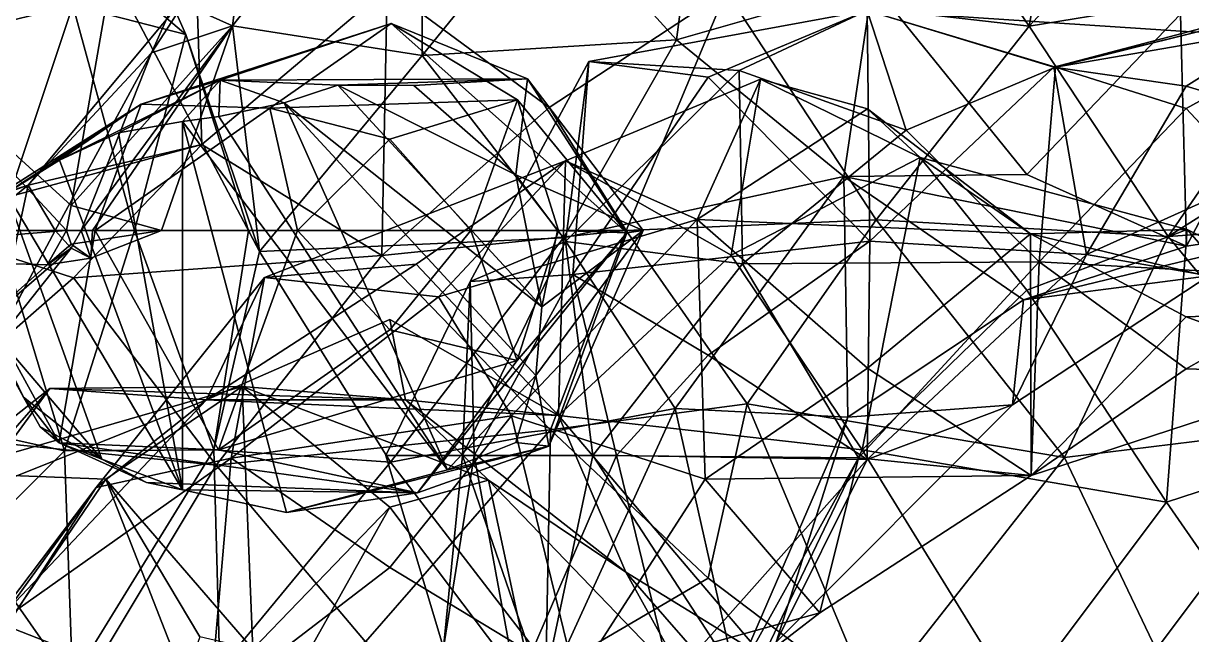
# Model space of a CAD drawing. Extents: x 290034 to 295698, y 4553723 to 4561693.
# Drawn here: x 293507.4 to 293599.8, y 4559142.2 to 4559190.6 of the extents above; entities that cross this region are included whole.
import ezdxf

# ---------------------------------------------------------------- set-up
doc = ezdxf.new("R2010")
doc.units = 0
doc.layers.add('Au_ppm_Pref_-_0_2', color=7, linetype='CONTINUOUS')

msp = doc.modelspace()

# ---------------------------------------------------------------- linework, layer by layer
at = {"layer": 'Au_ppm_Pref_-_0_2'}
for points in [[(293496.499, 4559188.431, 1809.307), (293498.77, 4559211.288, 1805.851), (293511.336, 4559191.997, 1805.574)], [(293496.695, 4559189.394, 1789.51), (293514.424, 4559194.701, 1793.31), (293499.327, 4559211.008, 1793.332)], [(293559.083, 4559189.278, 1791.577), (293549.005, 4559200.433, 1790.545), (293561.83, 4559210.377, 1788.068)], [(293561.83, 4559210.377, 1788.068), (293574.599, 4559193.739, 1788.627), (293559.083, 4559189.278, 1791.577)], [(293511.336, 4559191.997, 1805.574), (293511.322, 4559209.913, 1799.605), (293520.28, 4559189.714, 1799.615)], [(293514.424, 4559194.701, 1793.31), (293520.28, 4559189.714, 1799.615), (293511.322, 4559209.913, 1799.605)], [(293523.95, 4559190.404, 1788.198), (293538.943, 4559209.372, 1787.615), (293538.969, 4559188.036, 1791.144)], [(293538.943, 4559209.372, 1787.615), (293523.95, 4559190.404, 1788.198), (293526.105, 4559207.431, 1780.646)], [(293538.943, 4559209.372, 1787.615), (293549.005, 4559200.433, 1790.545), (293538.969, 4559188.036, 1791.144)], [(293586.997, 4559190.367, 1771.539), (293574.406, 4559208.803, 1771.701), (293563.029, 4559193.148, 1768.929)], [(293586.997, 4559190.367, 1771.539), (293589.677, 4559205.379, 1773.021), (293574.406, 4559208.803, 1771.701)], [(293517.554, 4559188.255, 1781.797), (293526.105, 4559207.431, 1780.646), (293523.95, 4559190.404, 1788.198)], [(293517.554, 4559188.255, 1781.797), (293521.103, 4559193.772, 1775.59), (293526.105, 4559207.431, 1780.646)], [(293586.997, 4559190.367, 1771.539), (293612.244, 4559194.524, 1772.08), (293602.257, 4559206.877, 1772.247)], [(293586.997, 4559190.367, 1771.539), (293602.257, 4559206.877, 1772.247), (293589.677, 4559205.379, 1773.021)], [(293559.083, 4559189.278, 1791.577), (293538.969, 4559188.036, 1791.144), (293549.005, 4559200.433, 1790.545)], [(293511.208, 4559176.183, 1788.401), (293514.424, 4559194.701, 1793.31), (293496.695, 4559189.394, 1789.51)], [(293511.208, 4559176.183, 1788.401), (293523.95, 4559190.404, 1788.198), (293514.424, 4559194.701, 1793.31)], [(293520.28, 4559189.714, 1799.615), (293514.424, 4559194.701, 1793.31), (293526.098, 4559172.531, 1794.004)], [(293523.95, 4559190.404, 1788.198), (293526.098, 4559172.531, 1794.004), (293514.424, 4559194.701, 1793.31)], [(293507.801, 4559177.77, 1776.417), (293521.103, 4559193.772, 1775.59), (293517.554, 4559188.255, 1781.797)], [(293507.801, 4559177.77, 1776.417), (293521.524, 4559181.007, 1768.723), (293521.103, 4559193.772, 1775.59)], [(293536.189, 4559193.414, 1769.19), (293521.103, 4559193.772, 1775.59), (293521.524, 4559181.007, 1768.723)], [(293572.319, 4559178.468, 1794.699), (293559.083, 4559189.278, 1791.577), (293574.599, 4559193.739, 1788.627)], [(293572.319, 4559178.468, 1794.699), (293574.599, 4559193.739, 1788.627), (293586.803, 4559178.617, 1789.212)], [(293598.977, 4559191.32, 1787.748), (293586.803, 4559178.617, 1789.212), (293574.599, 4559193.739, 1788.627)], [(293586.997, 4559190.367, 1771.539), (293597.992, 4559173.711, 1770.805), (293612.244, 4559194.524, 1772.08)], [(293612.001, 4559182.57, 1773.065), (293612.244, 4559194.524, 1772.08), (293597.992, 4559173.711, 1770.805)], [(293535.785, 4559172.219, 1766.264), (293536.189, 4559193.414, 1769.19), (293521.524, 4559181.007, 1768.723)], [(293549.005, 4559183.93, 1766.672), (293536.189, 4559193.414, 1769.19), (293535.785, 4559172.219, 1766.264)], [(293563.029, 4559193.148, 1768.929), (293536.189, 4559193.414, 1769.19), (293549.005, 4559183.93, 1766.672)], [(293555.1, 4559174.19, 1767.046), (293563.029, 4559193.148, 1768.929), (293549.005, 4559183.93, 1766.672)], [(293563.029, 4559193.148, 1768.929), (293555.1, 4559174.19, 1767.046), (293574.88, 4559175.03, 1768.329)], [(293574.88, 4559175.03, 1768.329), (293586.997, 4559190.367, 1771.539), (293563.029, 4559193.148, 1768.929)], [(293600.193, 4559189.899, 1823.415), (293588.954, 4559187.131, 1818.045), (293611.213, 4559193, 1817.396)], [(293588.954, 4559187.131, 1818.045), (293599.402, 4559185.625, 1813.622), (293611.213, 4559193, 1817.396)], [(293598.977, 4559191.32, 1787.748), (293610.139, 4559193.255, 1794.055), (293599.436, 4559172.953, 1793.243)], [(293599.402, 4559185.625, 1813.622), (293612.421, 4559181.724, 1810.713), (293611.213, 4559193, 1817.396)], [(293610.139, 4559193.255, 1794.055), (293611.83, 4559174.821, 1799.792), (293599.436, 4559172.953, 1793.243)], [(293505.359, 4559174.19, 1808.737), (293496.499, 4559188.431, 1809.307), (293511.336, 4559191.997, 1805.574)], [(293516.203, 4559174.19, 1804.395), (293505.359, 4559174.19, 1808.737), (293511.336, 4559191.997, 1805.574)], [(293516.203, 4559174.19, 1804.395), (293511.336, 4559191.997, 1805.574), (293520.28, 4559189.714, 1799.615)], [(293574.175, 4559191.613, 1823.455), (293564.04, 4559186.849, 1828.741), (293552.148, 4559187.564, 1823.373)], [(293574.175, 4559191.613, 1823.455), (293552.148, 4559187.564, 1823.373), (293561.605, 4559186.333, 1819.325)], [(293574.378, 4559173.336, 1817.635), (293574.175, 4559191.613, 1823.455), (293561.605, 4559186.333, 1819.325)], [(293577.257, 4559182.145, 1830.525), (293564.04, 4559186.849, 1828.741), (293574.175, 4559191.613, 1823.455)], [(293574.378, 4559173.336, 1817.635), (293588.954, 4559187.131, 1818.045), (293574.175, 4559191.613, 1823.455)], [(293589.087, 4559187.126, 1828.761), (293577.257, 4559182.145, 1830.525), (293574.175, 4559191.613, 1823.455)], [(293589.087, 4559187.126, 1828.761), (293574.175, 4559191.613, 1823.455), (293600.193, 4559189.899, 1823.415)], [(293588.954, 4559187.131, 1818.045), (293600.193, 4559189.899, 1823.415), (293574.175, 4559191.613, 1823.455)], [(293598.977, 4559191.32, 1787.748), (293599.436, 4559172.953, 1793.243), (293586.803, 4559178.617, 1789.212)], [(293589.087, 4559187.126, 1828.761), (293612.787, 4559191.211, 1829.164), (293599.402, 4559183.856, 1832.534)], [(293612.787, 4559191.211, 1829.164), (293589.087, 4559187.126, 1828.761), (293600.193, 4559189.899, 1823.415)], [(293612.787, 4559191.211, 1829.164), (293612.005, 4559170.371, 1835.275), (293599.402, 4559183.856, 1832.534)], [(293511.208, 4559176.183, 1788.401), (293518.347, 4559174.19, 1791.102), (293523.95, 4559190.404, 1788.198)], [(293512.894, 4559174.19, 1787.737), (293511.986, 4559174.19, 1787.37), (293523.95, 4559190.404, 1788.198)], [(293511.986, 4559174.19, 1787.37), (293517.554, 4559188.255, 1781.797), (293523.95, 4559190.404, 1788.198)], [(293518.347, 4559174.19, 1791.102), (293512.894, 4559174.19, 1787.737), (293523.95, 4559190.404, 1788.198)], [(293516.732, 4559184.196, 1912.463), (293536.523, 4559190.581, 1912.429), (293522.984, 4559186.083, 1917.865)], [(293536.523, 4559190.581, 1912.429), (293516.732, 4559184.196, 1912.463), (293526.914, 4559183.868, 1907.772)], [(293536.523, 4559190.581, 1912.429), (293547.309, 4559186.208, 1917.268), (293522.984, 4559186.083, 1917.865)], [(293523.95, 4559190.404, 1788.198), (293538.969, 4559188.036, 1791.144), (293526.098, 4559172.531, 1794.004)], [(293526.914, 4559183.868, 1907.772), (293546.514, 4559184.545, 1907.837), (293536.523, 4559190.581, 1912.429)], [(293546.514, 4559184.545, 1907.837), (293555.173, 4559173.997, 1911.748), (293536.523, 4559190.581, 1912.429)], [(293536.523, 4559190.581, 1912.429), (293555.173, 4559173.997, 1911.748), (293547.309, 4559186.208, 1917.268)], [(293586.997, 4559190.367, 1771.539), (293574.88, 4559175.03, 1768.329), (293597.992, 4559173.711, 1770.805)], [(293486.072, 4559172.214, 1787.631), (293510.833, 4559174.19, 1787.913), (293496.695, 4559189.394, 1789.51)], [(293511.208, 4559176.183, 1788.401), (293496.695, 4559189.394, 1789.51), (293510.833, 4559174.19, 1787.913)], [(293516.203, 4559174.19, 1804.395), (293520.28, 4559189.714, 1799.615), (293525.235, 4559174.19, 1799.615)], [(293525.235, 4559174.19, 1799.615), (293520.28, 4559189.714, 1799.615), (293526.098, 4559172.531, 1794.004)], [(293550.158, 4559173.621, 1793.264), (293538.969, 4559188.036, 1791.144), (293559.083, 4559189.278, 1791.577)], [(293550.158, 4559173.621, 1793.264), (293559.083, 4559189.278, 1791.577), (293572.319, 4559178.468, 1794.699)], [(293509.927, 4559174.19, 1781.797), (293507.801, 4559177.77, 1776.417), (293517.554, 4559188.255, 1781.797)], [(293509.927, 4559174.19, 1781.797), (293517.554, 4559188.255, 1781.797), (293511.986, 4559174.19, 1787.37)], [(293550.158, 4559173.621, 1793.264), (293526.098, 4559172.531, 1794.004), (293538.969, 4559188.036, 1791.144)], [(293550.319, 4559173.308, 1829.056), (293542.765, 4559170.159, 1823.373), (293552.148, 4559187.564, 1823.373)], [(293552.148, 4559187.564, 1823.373), (293542.765, 4559170.159, 1823.373), (293550.901, 4559170.702, 1818.385)], [(293550.319, 4559173.308, 1829.056), (293552.148, 4559187.564, 1823.373), (293564.04, 4559186.849, 1828.741)], [(293552.148, 4559187.564, 1823.373), (293550.901, 4559170.702, 1818.385), (293561.605, 4559186.333, 1819.325)], [(293550.319, 4559173.308, 1829.056), (293564.04, 4559186.849, 1828.741), (293564.304, 4559171.547, 1833.098)], [(293574.378, 4559173.336, 1817.635), (293561.605, 4559186.333, 1819.325), (293550.901, 4559170.702, 1818.385)], [(293564.304, 4559171.547, 1833.098), (293564.04, 4559186.849, 1828.741), (293577.257, 4559182.145, 1830.525)], [(293574.378, 4559173.336, 1817.635), (293591.525, 4559172.298, 1812.147), (293588.954, 4559187.131, 1818.045)], [(293577.257, 4559182.145, 1830.525), (293589.087, 4559187.126, 1828.761), (293587.782, 4559171.717, 1834.324)], [(293589.087, 4559187.126, 1828.761), (293599.402, 4559183.856, 1832.534), (293587.782, 4559171.717, 1834.324)], [(293588.954, 4559187.131, 1818.045), (293591.525, 4559172.298, 1812.147), (293599.402, 4559185.625, 1813.622)], [(293514.94, 4559181.922, 1918.514), (293510.273, 4559179.769, 1917.743), (293522.984, 4559186.083, 1917.865)], [(293510.273, 4559179.769, 1917.743), (293516.732, 4559184.196, 1912.463), (293522.984, 4559186.083, 1917.865)], [(293522.984, 4559186.083, 1917.865), (293520, 4559182.824, 1919.175), (293514.94, 4559181.922, 1918.514)], [(293522.984, 4559186.083, 1917.865), (293522.873, 4559183.22, 1919.624), (293520, 4559182.824, 1919.175)], [(293522.984, 4559186.083, 1917.865), (293528.055, 4559184.312, 1920.479), (293522.873, 4559183.22, 1919.624)], [(293532.303, 4559185.71, 1920.866), (293522.984, 4559186.083, 1917.865), (293547.309, 4559186.208, 1917.268)], [(293522.984, 4559186.083, 1917.865), (293532.303, 4559185.71, 1920.866), (293528.055, 4559184.312, 1920.479)], [(293528.055, 4559184.312, 1920.479), (293532.303, 4559185.71, 1920.866), (293548.433, 4559168.138, 1921.334)], [(293538.317, 4559185.662, 1921.325), (293532.303, 4559185.71, 1920.866), (293547.309, 4559186.208, 1917.268)], [(293546.37, 4559178.594, 1921.633), (293532.303, 4559185.71, 1920.866), (293538.317, 4559185.662, 1921.325)], [(293548.433, 4559168.138, 1921.334), (293532.303, 4559185.71, 1920.866), (293546.37, 4559178.594, 1921.633)], [(293546.37, 4559178.594, 1921.633), (293538.317, 4559185.662, 1921.325), (293547.309, 4559186.208, 1917.268)], [(293546.37, 4559178.594, 1921.633), (293547.309, 4559186.208, 1917.268), (293556.444, 4559174.19, 1917.382)], [(293555.173, 4559173.997, 1911.748), (293556.444, 4559174.19, 1917.382), (293547.309, 4559186.208, 1917.268)], [(293565.737, 4559186.164, 1853.069), (293563.425, 4559172.234, 1857.498), (293550.302, 4559179.713, 1853.595)], [(293565.737, 4559186.164, 1853.069), (293550.302, 4559179.713, 1853.595), (293560.713, 4559175.065, 1846.867)], [(293574.204, 4559183.836, 1849.854), (293565.737, 4559186.164, 1853.069), (293560.713, 4559175.065, 1846.867)], [(293565.737, 4559186.164, 1853.069), (293578.365, 4559179.965, 1854.995), (293563.425, 4559172.234, 1857.498)], [(293578.365, 4559179.965, 1854.995), (293565.737, 4559186.164, 1853.069), (293574.204, 4559183.836, 1849.854)], [(293612.421, 4559181.724, 1810.713), (293599.402, 4559185.625, 1813.622), (293591.525, 4559172.298, 1812.147)], [(293546.514, 4559184.545, 1907.837), (293526.914, 4559183.868, 1907.772), (293536.406, 4559181.427, 1904.111)], [(293546.514, 4559184.545, 1907.837), (293536.406, 4559181.427, 1904.111), (293542.822, 4559174.19, 1903.499)], [(293549.744, 4559174.19, 1906.523), (293546.514, 4559184.545, 1907.837), (293542.822, 4559174.19, 1903.499)], [(293546.514, 4559184.545, 1907.837), (293549.744, 4559174.19, 1906.523), (293555.173, 4559173.997, 1911.748)], [(293516.732, 4559184.196, 1912.463), (293506.07, 4559177.154, 1916.965), (293501.005, 4559174.19, 1913.034)], [(293516.732, 4559184.196, 1912.463), (293501.005, 4559174.19, 1913.034), (293513.085, 4559174.19, 1906.768)], [(293516.732, 4559184.196, 1912.463), (293510.273, 4559179.769, 1917.743), (293506.07, 4559177.154, 1916.965)], [(293516.732, 4559184.196, 1912.463), (293513.085, 4559174.19, 1906.768), (293526.914, 4559183.868, 1907.772)], [(293529.095, 4559174.19, 1903.077), (293526.914, 4559183.868, 1907.772), (293513.085, 4559174.19, 1906.768)], [(293540.983, 4559155.229, 1918.715), (293522.873, 4559183.22, 1919.624), (293528.055, 4559184.312, 1920.479)], [(293529.095, 4559174.19, 1903.077), (293536.406, 4559181.427, 1904.111), (293526.914, 4559183.868, 1907.772)], [(293547.95, 4559162.714, 1920.602), (293528.055, 4559184.312, 1920.479), (293548.433, 4559168.138, 1921.334)], [(293540.983, 4559155.229, 1918.715), (293528.055, 4559184.312, 1920.479), (293547.95, 4559162.714, 1920.602)], [(293549.005, 4559183.93, 1766.672), (293535.785, 4559172.219, 1766.264), (293555.1, 4559174.19, 1767.046)], [(293574.204, 4559183.836, 1849.854), (293560.713, 4559175.065, 1846.867), (293587.106, 4559173.938, 1846.856)], [(293578.365, 4559179.965, 1854.995), (293574.204, 4559183.836, 1849.854), (293587.106, 4559173.938, 1846.856)], [(293612.005, 4559170.371, 1835.275), (293587.782, 4559171.717, 1834.324), (293599.402, 4559183.856, 1832.534)], [(293520, 4559182.824, 1919.175), (293520, 4559153.667, 1915.603), (293514.94, 4559181.922, 1918.514)], [(293520, 4559182.824, 1919.175), (293522.873, 4559183.22, 1919.624), (293540.983, 4559155.229, 1918.715)], [(293520, 4559153.667, 1915.603), (293520, 4559182.824, 1919.175), (293528.239, 4559151.847, 1916.527)], [(293528.239, 4559151.847, 1916.527), (293520, 4559182.824, 1919.175), (293540.983, 4559155.229, 1918.715)], [(293624.67, 4559175.599, 1771.929), (293612.001, 4559182.57, 1773.065), (293597.992, 4559173.711, 1770.805)], [(293514.94, 4559181.922, 1918.514), (293520, 4559153.667, 1915.603), (293510.273, 4559179.769, 1917.743)], [(293587.782, 4559171.717, 1834.324), (293564.304, 4559171.547, 1833.098), (293577.257, 4559182.145, 1830.525)], [(293591.525, 4559172.298, 1812.147), (293601.198, 4559170.589, 1805.647), (293612.421, 4559181.724, 1810.713)], [(293507.801, 4559177.77, 1776.417), (293498.257, 4559174.694, 1769.796), (293521.524, 4559181.007, 1768.723)], [(293511.381, 4559170.431, 1765.314), (293521.524, 4559181.007, 1768.723), (293498.257, 4559174.694, 1769.796)], [(293511.381, 4559170.431, 1765.314), (293535.785, 4559172.219, 1766.264), (293521.524, 4559181.007, 1768.723)], [(293529.095, 4559174.19, 1903.077), (293542.822, 4559174.19, 1903.499), (293536.406, 4559181.427, 1904.111)], [(293520, 4559153.667, 1915.603), (293506.07, 4559177.154, 1916.965), (293510.273, 4559179.769, 1917.743)], [(293573.768, 4559156.813, 1856.9), (293563.425, 4559172.234, 1857.498), (293578.365, 4559179.965, 1854.995)], [(293578.365, 4559179.965, 1854.995), (293586.803, 4559169.462, 1857.433), (293573.768, 4559156.813, 1856.9)], [(293599.502, 4559174.267, 1853.075), (293586.803, 4559169.462, 1857.433), (293578.365, 4559179.965, 1854.995)], [(293599.502, 4559174.267, 1853.075), (293578.365, 4559179.965, 1854.995), (293587.106, 4559173.938, 1846.856)], [(293540.273, 4559168.939, 1848.991), (293550.302, 4559179.713, 1853.595), (293526.501, 4559170.475, 1853.916)], [(293538.483, 4559171.534, 1857.144), (293526.501, 4559170.475, 1853.916), (293550.302, 4559179.713, 1853.595)], [(293538.483, 4559171.534, 1857.144), (293550.302, 4559179.713, 1853.595), (293549.759, 4559159.551, 1859.407)], [(293540.273, 4559168.939, 1848.991), (293560.713, 4559175.065, 1846.867), (293550.302, 4559179.713, 1853.595)], [(293549.759, 4559159.551, 1859.407), (293550.302, 4559179.713, 1853.595), (293563.425, 4559172.234, 1857.498)], [(293548.433, 4559168.138, 1921.334), (293546.37, 4559178.594, 1921.633), (293549.686, 4559174.19, 1921.695)], [(293549.686, 4559174.19, 1921.695), (293546.37, 4559178.594, 1921.633), (293556.444, 4559174.19, 1917.382)], [(293550.158, 4559173.621, 1793.264), (293572.319, 4559178.468, 1794.699), (293558.993, 4559160.108, 1796.152)], [(293572.648, 4559159.414, 1800.048), (293558.993, 4559160.108, 1796.152), (293572.319, 4559178.468, 1794.699)], [(293599.436, 4559172.953, 1793.243), (293572.319, 4559178.468, 1794.699), (293586.803, 4559178.617, 1789.212)], [(293586.551, 4559168.69, 1799.126), (293572.648, 4559159.414, 1800.048), (293572.319, 4559178.468, 1794.699)], [(293586.551, 4559168.69, 1799.126), (293572.319, 4559178.468, 1794.699), (293599.436, 4559172.953, 1793.243)], [(293498.609, 4559170.37, 1780.524), (293485.86, 4559170.033, 1775.492), (293507.801, 4559177.77, 1776.417)], [(293485.86, 4559170.033, 1775.492), (293498.257, 4559174.694, 1769.796), (293507.801, 4559177.77, 1776.417)], [(293505.063, 4559165.062, 1781.797), (293498.609, 4559170.37, 1780.524), (293507.801, 4559177.77, 1776.417)], [(293513.614, 4559156.089, 1915.205), (293503.752, 4559167.639, 1915.547), (293506.07, 4559177.154, 1916.965)], [(293505.063, 4559165.062, 1781.797), (293507.801, 4559177.77, 1776.417), (293509.927, 4559174.19, 1781.797)], [(293520, 4559153.667, 1915.603), (293513.614, 4559156.089, 1915.205), (293506.07, 4559177.154, 1916.965)], [(293518.347, 4559174.19, 1791.102), (293511.208, 4559176.183, 1788.401), (293510.833, 4559174.19, 1787.913)], [(293624.67, 4559175.599, 1771.929), (293597.992, 4559173.711, 1770.805), (293610.351, 4559158.752, 1771.49)], [(293497.366, 4559158.195, 1762.227), (293511.381, 4559170.431, 1765.314), (293498.257, 4559174.694, 1769.796)], [(293540.273, 4559168.939, 1848.991), (293546.045, 4559159.516, 1844.687), (293560.713, 4559175.065, 1846.867)], [(293561.354, 4559154.505, 1843.643), (293560.713, 4559175.065, 1846.867), (293546.045, 4559159.516, 1844.687)], [(293574.88, 4559175.03, 1768.329), (293555.1, 4559174.19, 1767.046), (293564.671, 4559160.461, 1767.11)], [(293587.106, 4559173.938, 1846.856), (293560.713, 4559175.065, 1846.867), (293574.204, 4559163.287, 1844.825)], [(293574.204, 4559163.287, 1844.825), (293560.713, 4559175.065, 1846.867), (293561.354, 4559154.505, 1843.643)], [(293574.88, 4559175.03, 1768.329), (293564.671, 4559160.461, 1767.11), (293589.8, 4559156.226, 1769.259)], [(293597.992, 4559173.711, 1770.805), (293574.88, 4559175.03, 1768.329), (293589.8, 4559156.226, 1769.259)], [(293586.551, 4559168.69, 1799.126), (293611.83, 4559174.821, 1799.792), (293601.198, 4559170.589, 1805.647)], [(293586.551, 4559168.69, 1799.126), (293599.436, 4559172.953, 1793.243), (293611.83, 4559174.821, 1799.792)], [(293597.87, 4559152.687, 1857.058), (293586.803, 4559169.462, 1857.433), (293599.502, 4559174.267, 1853.075)], [(293599.502, 4559174.267, 1853.075), (293587.106, 4559173.938, 1846.856), (293612.485, 4559167.824, 1846.218)], [(293599.502, 4559174.267, 1853.075), (293613.792, 4559157.883, 1853.67), (293597.87, 4559152.687, 1857.058)], [(293599.502, 4559174.267, 1853.075), (293612.485, 4559167.824, 1846.218), (293613.792, 4559157.883, 1853.67)], [(293486.072, 4559172.214, 1787.631), (293509.293, 4559171.483, 1787.737), (293510.833, 4559174.19, 1787.913)], [(293510.667, 4559156.738, 1805.457), (293495.706, 4559160.052, 1808.899), (293505.359, 4559174.19, 1808.737)], [(293507.433, 4559160.995, 1915.134), (293501.005, 4559174.19, 1913.034), (293503.752, 4559167.639, 1915.547)], [(293510.241, 4559157.378, 1912.251), (293501.005, 4559174.19, 1913.034), (293507.433, 4559160.995, 1915.134)], [(293513.085, 4559174.19, 1906.768), (293501.005, 4559174.19, 1913.034), (293510.241, 4559157.378, 1912.251)], [(293509.927, 4559174.19, 1781.797), (293511.208, 4559172.798, 1787.273), (293505.063, 4559165.062, 1781.797)], [(293516.203, 4559174.19, 1804.395), (293510.667, 4559156.738, 1805.457), (293505.359, 4559174.19, 1808.737)], [(293509.293, 4559171.483, 1787.737), (293511.208, 4559173.109, 1788.097), (293510.833, 4559174.19, 1787.913)], [(293509.927, 4559174.19, 1781.797), (293511.986, 4559174.19, 1787.37), (293511.208, 4559172.798, 1787.273)], [(293522.861, 4559156.83, 1907.451), (293513.085, 4559174.19, 1906.768), (293510.241, 4559157.378, 1912.251)], [(293516.203, 4559174.19, 1804.395), (293522.472, 4559156.823, 1799.34), (293510.667, 4559156.738, 1805.457)], [(293511.208, 4559173.109, 1788.097), (293518.347, 4559174.19, 1791.102), (293510.833, 4559174.19, 1787.913)], [(293512.758, 4559171.998, 1787.737), (293518.347, 4559174.19, 1791.102), (293511.208, 4559173.109, 1788.097)], [(293512.758, 4559171.998, 1787.737), (293511.208, 4559172.798, 1787.273), (293511.986, 4559174.19, 1787.37)], [(293512.758, 4559171.998, 1787.737), (293511.986, 4559174.19, 1787.37), (293512.894, 4559174.19, 1787.737)], [(293512.894, 4559174.19, 1787.737), (293518.347, 4559174.19, 1791.102), (293512.758, 4559171.998, 1787.737)], [(293529.095, 4559174.19, 1903.077), (293513.085, 4559174.19, 1906.768), (293522.861, 4559156.83, 1907.451)], [(293516.203, 4559174.19, 1804.395), (293525.235, 4559174.19, 1799.615), (293522.472, 4559156.823, 1799.34)], [(293522.472, 4559156.823, 1799.34), (293525.235, 4559174.19, 1799.615), (293526.098, 4559172.531, 1794.004)], [(293529.095, 4559174.19, 1903.077), (293522.861, 4559156.83, 1907.451), (293536.406, 4559166.324, 1903.901)], [(293550.158, 4559173.621, 1793.264), (293536.462, 4559155.839, 1793.219), (293526.098, 4559172.531, 1794.004)], [(293529.095, 4559174.19, 1903.077), (293536.406, 4559166.324, 1903.901), (293542.822, 4559174.19, 1903.499)], [(293555.1, 4559174.19, 1767.046), (293535.785, 4559172.219, 1766.264), (293549.122, 4559158.416, 1766.059)], [(293546.49, 4559163.904, 1907.848), (293542.822, 4559174.19, 1903.499), (293536.406, 4559166.324, 1903.901)], [(293550.158, 4559173.621, 1793.264), (293558.993, 4559160.108, 1796.152), (293536.462, 4559155.839, 1793.219)], [(293546.49, 4559163.904, 1907.848), (293538.597, 4559153.404, 1912.106), (293555.173, 4559173.997, 1911.748)], [(293538.597, 4559153.404, 1912.106), (293548.985, 4559157.118, 1918.868), (293555.173, 4559173.997, 1911.748)], [(293550.319, 4559173.308, 1829.056), (293552.458, 4559156.372, 1833.624), (293542.163, 4559156.372, 1828.252)], [(293550.319, 4559173.308, 1829.056), (293542.163, 4559156.372, 1828.252), (293542.765, 4559170.159, 1823.373)], [(293546.49, 4559163.904, 1907.848), (293549.744, 4559174.19, 1906.523), (293542.822, 4559174.19, 1903.499)], [(293555.173, 4559173.997, 1911.748), (293549.744, 4559174.19, 1906.523), (293546.49, 4559163.904, 1907.848)], [(293547.95, 4559162.714, 1920.602), (293548.433, 4559168.138, 1921.334), (293556.444, 4559174.19, 1917.382)], [(293548.985, 4559157.118, 1918.868), (293547.95, 4559162.714, 1920.602), (293556.444, 4559174.19, 1917.382)], [(293548.433, 4559168.138, 1921.334), (293549.686, 4559174.19, 1921.695), (293556.444, 4559174.19, 1917.382)], [(293556.444, 4559174.19, 1917.382), (293555.173, 4559173.997, 1911.748), (293548.985, 4559157.118, 1918.868)], [(293564.671, 4559160.461, 1767.11), (293555.1, 4559174.19, 1767.046), (293549.122, 4559158.416, 1766.059)], [(293550.319, 4559173.308, 1829.056), (293564.304, 4559171.547, 1833.098), (293552.458, 4559156.372, 1833.624)], [(293574.378, 4559173.336, 1817.635), (293550.901, 4559170.702, 1818.385), (293561.605, 4559164.314, 1814.786)], [(293574.378, 4559173.336, 1817.635), (293561.605, 4559164.314, 1814.786), (293574.188, 4559156.066, 1811.438)], [(293574.378, 4559173.336, 1817.635), (293574.188, 4559156.066, 1811.438), (293591.525, 4559172.298, 1812.147)], [(293587.159, 4559154.786, 1841.141), (293587.106, 4559173.938, 1846.856), (293574.204, 4559163.287, 1844.825)], [(293587.159, 4559154.786, 1841.141), (293599.402, 4559167.349, 1843.471), (293587.106, 4559173.938, 1846.856)], [(293612.485, 4559167.824, 1846.218), (293587.106, 4559173.938, 1846.856), (293599.402, 4559167.349, 1843.471)], [(293610.351, 4559158.752, 1771.49), (293597.992, 4559173.711, 1770.805), (293589.8, 4559156.226, 1769.259)], [(293498.609, 4559161.904, 1785.893), (293505.063, 4559165.062, 1781.797), (293511.208, 4559172.798, 1787.273)], [(293498.609, 4559161.904, 1785.893), (293511.208, 4559172.798, 1787.273), (293509.293, 4559171.483, 1787.737)], [(293509.293, 4559171.483, 1787.737), (293512.758, 4559171.998, 1787.737), (293511.208, 4559173.109, 1788.097)], [(293509.293, 4559171.483, 1787.737), (293511.208, 4559172.798, 1787.273), (293512.758, 4559171.998, 1787.737)], [(293536.462, 4559155.839, 1793.219), (293522.472, 4559156.823, 1799.34), (293526.098, 4559172.531, 1794.004)], [(293486.072, 4559172.214, 1787.631), (293498.609, 4559161.904, 1785.893), (293509.293, 4559171.483, 1787.737)], [(293522.659, 4559155.606, 1764.319), (293535.785, 4559172.219, 1766.264), (293511.381, 4559170.431, 1765.314)], [(293538.483, 4559171.534, 1857.144), (293521.902, 4559160.775, 1859.421), (293526.501, 4559170.475, 1853.916)], [(293521.902, 4559160.775, 1859.421), (293538.483, 4559171.534, 1857.144), (293549.759, 4559159.551, 1859.407)], [(293522.659, 4559155.606, 1764.319), (293549.122, 4559158.416, 1766.059), (293535.785, 4559172.219, 1766.264)], [(293573.768, 4559156.813, 1856.9), (293549.759, 4559159.551, 1859.407), (293563.425, 4559172.234, 1857.498)], [(293564.304, 4559171.547, 1833.098), (293573.487, 4559156.198, 1835.808), (293552.458, 4559156.372, 1833.624)], [(293587.782, 4559171.717, 1834.324), (293573.487, 4559156.198, 1835.808), (293564.304, 4559171.547, 1833.098)], [(293587.159, 4559154.786, 1841.141), (293573.487, 4559156.198, 1835.808), (293587.782, 4559171.717, 1834.324)], [(293574.188, 4559156.066, 1811.438), (293585.664, 4559160.398, 1805.958), (293591.525, 4559172.298, 1812.147)], [(293591.525, 4559172.298, 1812.147), (293585.664, 4559160.398, 1805.958), (293601.198, 4559170.589, 1805.647)], [(293587.159, 4559154.786, 1841.141), (293587.782, 4559171.717, 1834.324), (293599.402, 4559163.244, 1837.542)], [(293612.005, 4559170.371, 1835.275), (293599.402, 4559163.244, 1837.542), (293587.782, 4559171.717, 1834.324)], [(293550.901, 4559170.702, 1818.385), (293542.765, 4559170.159, 1823.373), (293543.076, 4559156.372, 1818.546)], [(293550.901, 4559170.702, 1818.385), (293543.076, 4559156.372, 1818.546), (293554.332, 4559156.372, 1814.005)], [(293550.901, 4559170.702, 1818.385), (293554.332, 4559156.372, 1814.005), (293561.605, 4559164.314, 1814.786)], [(293586.551, 4559168.69, 1799.126), (293601.198, 4559170.589, 1805.647), (293585.664, 4559160.398, 1805.958)], [(293522.659, 4559155.606, 1764.319), (293511.381, 4559170.431, 1765.314), (293497.366, 4559158.195, 1762.227)], [(293513.179, 4559153.837, 1853.492), (293526.501, 4559170.475, 1853.916), (293521.902, 4559160.775, 1859.421)], [(293513.179, 4559153.837, 1853.492), (293523.861, 4559156.171, 1847.172), (293526.501, 4559170.475, 1853.916)], [(293540.273, 4559168.939, 1848.991), (293526.501, 4559170.475, 1853.916), (293523.861, 4559156.171, 1847.172)], [(293543.076, 4559156.372, 1818.546), (293542.765, 4559170.159, 1823.373), (293536.1, 4559156.372, 1823.373)], [(293536.1, 4559156.372, 1823.373), (293542.765, 4559170.159, 1823.373), (293542.163, 4559156.372, 1828.252)], [(293612.005, 4559170.371, 1835.275), (293611.757, 4559162.838, 1841.191), (293599.402, 4559163.244, 1837.542)], [(293540.273, 4559168.939, 1848.991), (293523.861, 4559156.171, 1847.172), (293546.045, 4559159.516, 1844.687)], [(293586.551, 4559168.69, 1799.126), (293585.664, 4559160.398, 1805.958), (293572.648, 4559159.414, 1800.048)], [(293597.87, 4559152.687, 1857.058), (293573.768, 4559156.813, 1856.9), (293586.803, 4559169.462, 1857.433)], [(293612.485, 4559167.824, 1846.218), (293599.402, 4559167.349, 1843.471), (293611.757, 4559162.838, 1841.191)], [(293507.433, 4559160.995, 1915.134), (293503.752, 4559167.639, 1915.547), (293513.614, 4559156.089, 1915.205)], [(293536.406, 4559167.151, 1861.355), (293537.641, 4559160.773, 1865.358), (293521.902, 4559160.775, 1859.421)], [(293549.759, 4559159.551, 1859.407), (293536.406, 4559167.151, 1861.355), (293521.902, 4559160.775, 1859.421)], [(293536.406, 4559167.151, 1861.355), (293549.759, 4559159.551, 1859.407), (293537.641, 4559160.773, 1865.358)], [(293587.159, 4559154.786, 1841.141), (293611.757, 4559162.838, 1841.191), (293599.402, 4559167.349, 1843.471)], [(293522.861, 4559156.83, 1907.451), (293546.49, 4559163.904, 1907.848), (293536.406, 4559166.324, 1903.901)], [(293561.605, 4559164.314, 1814.786), (293554.332, 4559156.372, 1814.005), (293574.188, 4559156.066, 1811.438)], [(293538.597, 4559153.404, 1912.106), (293546.49, 4559163.904, 1907.848), (293522.861, 4559156.83, 1907.451)], [(293587.159, 4559154.786, 1841.141), (293574.204, 4559163.287, 1844.825), (293561.354, 4559154.505, 1843.643)], [(293587.159, 4559154.786, 1841.141), (293599.402, 4559163.244, 1837.542), (293611.757, 4559162.838, 1841.191)], [(293546.385, 4559157.402, 1919.733), (293540.983, 4559155.229, 1918.715), (293547.95, 4559162.714, 1920.602)], [(293546.385, 4559157.402, 1919.733), (293547.95, 4559162.714, 1920.602), (293548.985, 4559157.118, 1918.868)], [(293501.608, 4559152.657, 1861.661), (293509.513, 4559161.67, 1864.889), (293492.467, 4559138.379, 1864.95)], [(293492.467, 4559138.379, 1864.95), (293509.513, 4559161.67, 1864.889), (293501.081, 4559154.998, 1870.163)], [(293513.953, 4559154.503, 1874.909), (293501.081, 4559154.998, 1870.163), (293524.718, 4559161.825, 1871.28)], [(293509.513, 4559161.67, 1864.889), (293524.718, 4559161.825, 1871.28), (293501.081, 4559154.998, 1870.163)], [(293501.608, 4559152.657, 1861.661), (293521.902, 4559160.775, 1859.421), (293509.513, 4559161.67, 1864.889)], [(293524.718, 4559161.825, 1871.28), (293509.513, 4559161.67, 1864.889), (293537.641, 4559160.773, 1865.358)], [(293521.902, 4559160.775, 1859.421), (293537.641, 4559160.773, 1865.358), (293509.513, 4559161.67, 1864.889)], [(293525.565, 4559141.041, 1876.827), (293513.953, 4559154.503, 1874.909), (293524.718, 4559161.825, 1871.28)], [(293525.565, 4559141.041, 1876.827), (293524.718, 4559161.825, 1871.28), (293536.406, 4559152.276, 1875.461)], [(293536.406, 4559152.276, 1875.461), (293524.718, 4559161.825, 1871.28), (293544.205, 4559154.422, 1869.779)], [(293544.205, 4559154.422, 1869.779), (293524.718, 4559161.825, 1871.28), (293537.641, 4559160.773, 1865.358)], [(293504.498, 4559142.37, 1859.009), (293521.902, 4559160.775, 1859.421), (293501.608, 4559152.657, 1861.661)], [(293521.902, 4559160.775, 1859.421), (293504.498, 4559142.37, 1859.009), (293513.179, 4559153.837, 1853.492)], [(293507.433, 4559160.995, 1915.134), (293513.614, 4559156.089, 1915.205), (293508.739, 4559158.634, 1914.993)], [(293508.739, 4559158.634, 1914.993), (293510.241, 4559157.378, 1912.251), (293507.433, 4559160.995, 1915.134)], [(293549.759, 4559159.551, 1859.407), (293555.08, 4559147.145, 1864.948), (293537.641, 4559160.773, 1865.358)], [(293537.641, 4559160.773, 1865.358), (293555.08, 4559147.145, 1864.948), (293544.205, 4559154.422, 1869.779)], [(293564.671, 4559160.461, 1767.11), (293549.122, 4559158.416, 1766.059), (293561.605, 4559146.66, 1766.681)], [(293564.671, 4559160.461, 1767.11), (293561.605, 4559146.66, 1766.681), (293574.577, 4559136.829, 1770.022)], [(293564.671, 4559160.461, 1767.11), (293574.577, 4559136.829, 1770.022), (293589.8, 4559156.226, 1769.259)], [(293574.188, 4559156.066, 1811.438), (293566.983, 4559141.597, 1805.555), (293585.664, 4559160.398, 1805.958)], [(293566.983, 4559141.597, 1805.555), (293572.648, 4559159.414, 1800.048), (293585.664, 4559160.398, 1805.958)], [(293510.667, 4559156.738, 1805.457), (293496.725, 4559142.791, 1805.03), (293495.706, 4559160.052, 1808.899)], [(293536.406, 4559147.506, 1844.146), (293546.045, 4559159.516, 1844.687), (293523.861, 4559156.171, 1847.172)], [(293551.114, 4559138.574, 1842.277), (293546.045, 4559159.516, 1844.687), (293536.406, 4559147.506, 1844.146)], [(293558.993, 4559160.108, 1796.152), (293549.374, 4559139.048, 1793.267), (293536.462, 4559155.839, 1793.219)], [(293561.354, 4559154.505, 1843.643), (293546.045, 4559159.516, 1844.687), (293551.114, 4559138.574, 1842.277)], [(293558.993, 4559160.108, 1796.152), (293563.751, 4559138.875, 1799.445), (293549.374, 4559139.048, 1793.267)], [(293549.759, 4559159.551, 1859.407), (293573.768, 4559156.813, 1856.9), (293565.94, 4559140.444, 1859.721)], [(293549.759, 4559159.551, 1859.407), (293565.94, 4559140.444, 1859.721), (293555.08, 4559147.145, 1864.948)], [(293558.993, 4559160.108, 1796.152), (293572.648, 4559159.414, 1800.048), (293563.751, 4559138.875, 1799.445)], [(293513.614, 4559156.089, 1915.205), (293510.241, 4559157.378, 1912.251), (293508.739, 4559158.634, 1914.993)], [(293572.648, 4559159.414, 1800.048), (293566.983, 4559141.597, 1805.555), (293563.751, 4559138.875, 1799.445)], [(293610.351, 4559158.752, 1771.49), (293589.8, 4559156.226, 1769.259), (293597.034, 4559140.998, 1771.85)], [(293610.351, 4559158.752, 1771.49), (293597.034, 4559140.998, 1771.85), (293611.634, 4559140.506, 1776.235)], [(293497.366, 4559158.195, 1762.227), (293488.76, 4559134.521, 1761.338), (293511.836, 4559137.52, 1763.57)], [(293522.659, 4559155.606, 1764.319), (293497.366, 4559158.195, 1762.227), (293511.836, 4559137.52, 1763.57)], [(293534.477, 4559141.622, 1765.912), (293549.122, 4559158.416, 1766.059), (293522.659, 4559155.606, 1764.319)], [(293534.477, 4559141.622, 1765.912), (293548.758, 4559139.148, 1767.833), (293549.122, 4559158.416, 1766.059)], [(293561.605, 4559146.66, 1766.681), (293549.122, 4559158.416, 1766.059), (293548.758, 4559139.148, 1767.833)], [(293597.87, 4559152.687, 1857.058), (293613.792, 4559157.883, 1853.67), (293609.996, 4559135.154, 1856.93)], [(293496.725, 4559142.791, 1805.03), (293510.667, 4559156.738, 1805.457), (293511.302, 4559138.644, 1799.624)], [(293517.159, 4559154.239, 1915.364), (293510.241, 4559157.378, 1912.251), (293513.614, 4559156.089, 1915.205)], [(293538.597, 4559153.404, 1912.106), (293510.241, 4559157.378, 1912.251), (293517.159, 4559154.239, 1915.364)], [(293522.861, 4559156.83, 1907.451), (293510.241, 4559157.378, 1912.251), (293538.597, 4559153.404, 1912.106)], [(293510.667, 4559156.738, 1805.457), (293522.472, 4559156.823, 1799.34), (293511.302, 4559138.644, 1799.624)], [(293522.472, 4559156.823, 1799.34), (293522.953, 4559139.472, 1792.583), (293511.302, 4559138.644, 1799.624)], [(293536.462, 4559155.839, 1793.219), (293522.953, 4559139.472, 1792.583), (293522.472, 4559156.823, 1799.34)], [(293548.985, 4559157.118, 1918.868), (293528.239, 4559151.847, 1916.527), (293540.983, 4559155.229, 1918.715)], [(293548.985, 4559157.118, 1918.868), (293538.597, 4559153.404, 1912.106), (293528.239, 4559151.847, 1916.527)], [(293548.985, 4559157.118, 1918.868), (293540.983, 4559155.229, 1918.715), (293546.385, 4559157.402, 1919.733)], [(293586.04, 4559136.93, 1858.273), (293565.94, 4559140.444, 1859.721), (293573.768, 4559156.813, 1856.9)], [(293597.87, 4559152.687, 1857.058), (293586.04, 4559136.93, 1858.273), (293573.768, 4559156.813, 1856.9)], [(293505.413, 4559143.116, 1846.46), (293523.861, 4559156.171, 1847.172), (293513.179, 4559153.837, 1853.492)], [(293523.861, 4559156.171, 1847.172), (293505.413, 4559143.116, 1846.46), (293522.161, 4559136.589, 1842.176)], [(293517.159, 4559154.239, 1915.364), (293513.614, 4559156.089, 1915.205), (293520, 4559153.667, 1915.603)], [(293536.406, 4559147.506, 1844.146), (293523.861, 4559156.171, 1847.172), (293522.161, 4559136.589, 1842.176)], [(293536.462, 4559155.839, 1793.219), (293549.374, 4559139.048, 1793.267), (293522.953, 4559139.472, 1792.583)], [(293543.076, 4559156.372, 1818.546), (293536.1, 4559156.372, 1823.373), (293540.645, 4559141.151, 1823.373)], [(293540.645, 4559141.151, 1823.373), (293536.1, 4559156.372, 1823.373), (293542.163, 4559156.372, 1828.252)], [(293543.076, 4559156.372, 1818.546), (293540.645, 4559141.151, 1823.373), (293546.467, 4559138.085, 1817.017)], [(293540.645, 4559141.151, 1823.373), (293542.163, 4559156.372, 1828.252), (293548.53, 4559137.836, 1829.539)], [(293552.458, 4559156.372, 1833.624), (293548.53, 4559137.836, 1829.539), (293542.163, 4559156.372, 1828.252)], [(293554.332, 4559156.372, 1814.005), (293543.076, 4559156.372, 1818.546), (293546.467, 4559138.085, 1817.017)], [(293554.332, 4559156.372, 1814.005), (293546.467, 4559138.085, 1817.017), (293558.663, 4559138.6, 1810.954)], [(293552.458, 4559156.372, 1833.624), (293563.852, 4559138.836, 1835.566), (293548.53, 4559137.836, 1829.539)], [(293552.458, 4559156.372, 1833.624), (293573.487, 4559156.198, 1835.808), (293563.852, 4559138.836, 1835.566)], [(293574.188, 4559156.066, 1811.438), (293554.332, 4559156.372, 1814.005), (293558.663, 4559138.6, 1810.954)], [(293574.188, 4559156.066, 1811.438), (293558.663, 4559138.6, 1810.954), (293566.983, 4559141.597, 1805.555)], [(293570.418, 4559143.908, 1841.191), (293563.852, 4559138.836, 1835.566), (293573.487, 4559156.198, 1835.808)], [(293587.159, 4559154.786, 1841.141), (293570.418, 4559143.908, 1841.191), (293573.487, 4559156.198, 1835.808)], [(293589.8, 4559156.226, 1769.259), (293574.577, 4559136.829, 1770.022), (293597.034, 4559140.998, 1771.85)], [(293513.953, 4559154.503, 1874.909), (293500.335, 4559134.514, 1874.666), (293501.081, 4559154.998, 1870.163)], [(293522.659, 4559155.606, 1764.319), (293511.836, 4559137.52, 1763.57), (293534.477, 4559141.622, 1765.912)], [(293520.169, 4559138.554, 1876.827), (293500.335, 4559134.514, 1874.666), (293513.953, 4559154.503, 1874.909)], [(293520.169, 4559138.554, 1876.827), (293513.953, 4559154.503, 1874.909), (293521.369, 4559142.002, 1876.827)], [(293525.565, 4559141.041, 1876.827), (293521.369, 4559142.002, 1876.827), (293513.953, 4559154.503, 1874.909)], [(293538.597, 4559153.404, 1912.106), (293517.159, 4559154.239, 1915.364), (293520, 4559153.667, 1915.603)], [(293544.205, 4559154.422, 1869.779), (293547.953, 4559136.976, 1875.804), (293536.406, 4559152.276, 1875.461)], [(293555.08, 4559147.145, 1864.948), (293560.353, 4559137.621, 1870.499), (293544.205, 4559154.422, 1869.779)], [(293544.205, 4559154.422, 1869.779), (293560.353, 4559137.621, 1870.499), (293547.953, 4559136.976, 1875.804)], [(293551.114, 4559138.574, 1842.277), (293570.418, 4559143.908, 1841.191), (293561.354, 4559154.505, 1843.643)], [(293587.159, 4559154.786, 1841.141), (293561.354, 4559154.505, 1843.643), (293570.418, 4559143.908, 1841.191)], [(293504.498, 4559142.37, 1859.009), (293501.517, 4559135.791, 1852.981), (293513.179, 4559153.837, 1853.492)], [(293501.517, 4559135.791, 1852.981), (293505.413, 4559143.116, 1846.46), (293513.179, 4559153.837, 1853.492)], [(293528.239, 4559151.847, 1916.527), (293538.597, 4559153.404, 1912.106), (293520, 4559153.667, 1915.603)], [(293528.705, 4559138.554, 1876.827), (293525.565, 4559141.041, 1876.827), (293536.406, 4559152.276, 1875.461)], [(293528.705, 4559138.554, 1876.827), (293536.406, 4559152.276, 1875.461), (293547.953, 4559136.976, 1875.804)], [(293597.87, 4559152.687, 1857.058), (293609.996, 4559135.154, 1856.93), (293586.04, 4559136.93, 1858.273)], [(293510.739, 4559137.911, 1835.188), (293497.826, 4559140.829, 1841.466), (293493.817, 4559149.595, 1835.251)], [(293510.739, 4559137.911, 1835.188), (293493.817, 4559149.595, 1835.251), (293500.346, 4559139.576, 1828.879)], [(293551.114, 4559138.574, 1842.277), (293536.406, 4559147.506, 1844.146), (293522.161, 4559136.589, 1842.176)], [(293561.605, 4559146.66, 1766.681), (293548.758, 4559139.148, 1767.833), (293574.577, 4559136.829, 1770.022)], [(293555.08, 4559147.145, 1864.948), (293565.94, 4559140.444, 1859.721), (293565.785, 4559134.853, 1864.948)], [(293565.785, 4559134.853, 1864.948), (293560.353, 4559137.621, 1870.499), (293555.08, 4559147.145, 1864.948)], [(293570.418, 4559143.908, 1841.191), (293551.114, 4559138.574, 1842.277), (293563.852, 4559138.836, 1835.566)], [(293522.161, 4559136.589, 1842.176), (293505.413, 4559143.116, 1846.46), (293497.826, 4559140.829, 1841.466)], [(293486.303, 4559136.608, 1799.834), (293496.725, 4559142.791, 1805.03), (293511.302, 4559138.644, 1799.624)]]:
    msp.add_3dface(points, dxfattribs=at)

doc.saveas('drawing.dxf')
